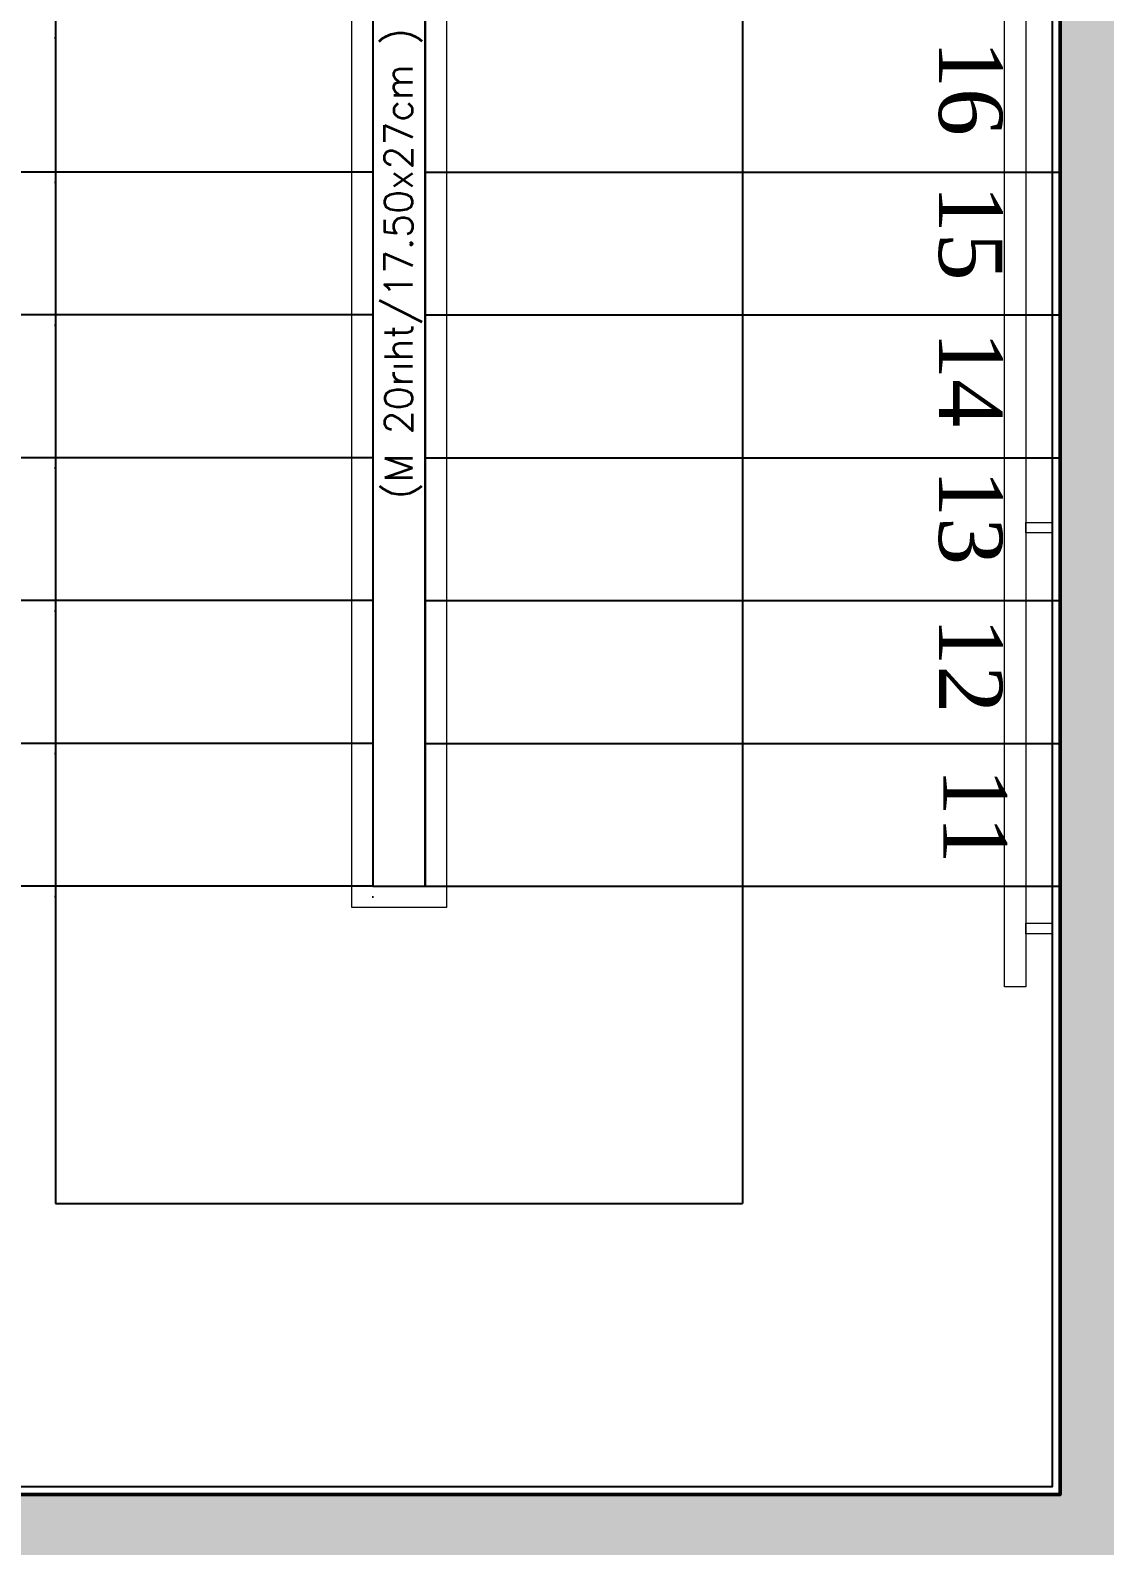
# Model space of a CAD drawing. Extents: x 820 to 5791, y 1495 to 5010.
# Drawn here: x 2809.6 to 3012.8, y 3196.8 to 3483.3 of the extents above; entities that cross this region are included whole.
import ezdxf

# ---------------------------------------------------------------- set-up
doc = ezdxf.new("R2010")
doc.units = 0
doc.header["$LTSCALE"] = 20
doc.linetypes.add('ACAD_ISO07W100', pattern=[3, 0, -3])
doc.layers.get('0').update_dxf_attribs({"linetype": 'CONTINUOUS', "lineweight": 15})
for name, color, linetype in [('2_V_Wall_Decorative Brick', 80, 'CONTINUOUS'), ('MERDİVEN', 146, 'CONTINUOUS'), ('TARAMA', 8, 'CONTINUOUS'), ('YAZI', 150, 'CONTINUOUS')]:
    doc.layers.add(name, color=color, linetype=linetype)
for name, color, linetype, lineweight in [('3_V_Profile_Metal', 141, 'CONTINUOUS', 15), ('_00_TT_PLASTER INTERIOR', 60, 'CONTINUOUS', 0), ('KOLON', 7, 'CONTINUOUS', 50)]:
    doc.layers.add(name, color=color, linetype=linetype, lineweight=lineweight)
doc.layers.add('_00_TT_AREA', color=140, linetype='CONTINUOUS', plot=False)
doc.styles.get("Standard").update_dxf_attribs({"font": 'txttw.shx'})
doc.styles.add('TİMES', font='times.ttf')

# ---------------------------------------------------------------- blocks, each defined once
blk = doc.blocks.new('merdşşnebvv')
at = {"layer": 'MERDİVEN', "color": 31, "linetype": 'ACAD_ISO07W100', "lineweight": 25}
for p, q in [((26523.7, 4794.41), (26523.7, 4914.41)), ((26550.7, 4794.41), (26550.7, 4914.41)), ((26577.7, 4794.41), (26577.7, 4914.41)), ((26604.7, 4794.41), (26604.7, 4914.41)), ((26631.7, 4794.41), (26631.7, 4914.41)), ((26658.7, 4794.41), (26658.7, 4914.41)), ((26685.99, 4794.41), (26685.99, 4914.41)), ((26527.7, 4784.49), (26527.7, 4664.49)), ((26554.7, 4784.49), (26554.7, 4664.49)), ((26581.7, 4784.49), (26581.7, 4664.49)), ((26608.7, 4784.49), (26608.7, 4664.49)), ((26635.7, 4784.49), (26635.7, 4664.49)), ((26662.7, 4784.49), (26662.7, 4664.49))]:
    blk.add_line(p, q, dxfattribs=at)
at = {"layer": 'MERDİVEN', "lineweight": 25}
for p, q in [((26525.7, 4794.41), (26525.7, 4914.41)), ((26552.7, 4794.41), (26552.7, 4914.41)), ((26579.7, 4794.41), (26579.7, 4914.41)), ((26606.7, 4794.41), (26606.7, 4914.41)), ((26633.7, 4794.41), (26633.7, 4914.41)), ((26660.7, 4794.41), (26660.7, 4914.41)), ((26525.7, 4784.49), (26525.7, 4664.49)), ((26552.7, 4784.49), (26552.7, 4664.49)), ((26579.7, 4784.49), (26579.7, 4664.49)), ((26606.7, 4784.49), (26606.7, 4664.49)), ((26633.7, 4784.49), (26633.7, 4664.49)), ((26660.7, 4784.49), (26660.7, 4664.49))]:
    blk.add_line(p, q, dxfattribs=at)
at = {"layer": 'MERDİVEN', "color": 61}
for p, q in [((26768.99, 4854.41), (26465.7, 4854.41)), ((26465.7, 4854.41), (26465.7, 4724.49)), ((26758.11, 4724.49), (26465.7, 4724.49))]:
    blk.add_line(p, q, dxfattribs=at)
at = {"layer": 'MERDİVEN', "lineweight": 25}
blk.add_lwpolyline([(26768.99, 4794.41), (26525.7, 4794.41), (26525.7, 4784.49), (26768.99, 4784.49)], close=True, dxfattribs=at)
at = {"layer": 'MERDİVEN', "color": 13, "linetype": 'ACAD_ISO07W100', "lineweight": 20, "true_color": 0xc24766}
blk.add_text('(M 20rıht/17.50x27cm )', height=5.2846, rotation=0.0176, dxfattribs=at).set_placement((26598.89, 4786.88))
at = {"layer": 'YAZI', "color": 0, "style": 'TİMES'}
for s, p in [('11', (26548.06, 4686.48)), ('12', (26576.52, 4687.31)), ('13', (26604.52, 4687.31)), ('14', (26630.61, 4687.31)), ('15', (26658.29, 4687.31)), ('16', (26685.64, 4687.31))]:
    blk.add_text(s, height=12, rotation=180, dxfattribs=at).set_placement(p)
blk = doc.blocks.new('HGKJHK')
at = {"layer": '3_V_Profile_Metal'}
for points in [[(-16213.13, 2258.9), (-16213.13, 2510.19), (-16195.2, 2510.19), (-16195.2, 2258.9)], [(-16209.13, 2262.9), (-16209.13, 2506.19), (-16199.2, 2506.19), (-16199.2, 2262.9)], [(-16085.63, 2243.9), (-16089.63, 2243.9), (-16089.63, 2506.19), (-16085.63, 2506.19)], [(-16080.63, 2331.69), (-16080.63, 2329.69), (-16085.63, 2329.69), (-16085.63, 2331.69)], [(-16080.63, 2255.9), (-16080.63, 2253.9), (-16085.63, 2253.9), (-16085.63, 2255.9)]]:
    blk.add_lwpolyline(points, close=True, dxfattribs=at)

msp = doc.modelspace()

# ---------------------------------------------------------------- hatches: boundary and pattern name
at = {"layer": 'TARAMA'}
h = msp.add_hatch(dxfattribs=at)
h.set_pattern_fill('ANSI33', color=256)
h.set_pattern_definition([(45, (5164.587, -4629.65), (-4.490128, 4.490128), []), (45, (5169.077, -4629.65), (-4.490128, 4.490128), [3.175, -1.5875])])
h.paths.add_polyline_path([(3254.38, 3493.04), (3254.38, 3468.04), (3029.38, 3468.04), (3029.38, 3206.47), (3229.59, 3206.47), (3254.59, 3206.47), (3254.59, 3181.47), (3254.59, 2931.47), (3254.59, 2906.47), (3229.59, 2906.47), (2869.59, 2906.47), (2869.59, 2931.47), (3229.59, 2931.47), (3229.59, 3181.47), (3029.38, 3181.47), (3004.38, 3181.47), (2754.59, 3181.47), (2729.59, 3181.47), (2729.59, 3206.47), (2729.59, 3561.47), (2754.59, 3561.47), (2754.59, 3206.47), (3004.38, 3206.47), (3004.38, 3468.04), (3004.38, 3493.04), (3004.38, 3682.04), (3004.38, 3707.04), (3029.38, 3707.04), (3254.38, 3707.04), (3254.38, 3682.04), (3029.38, 3682.04), (3029.38, 3493.04)])

# ---------------------------------------------------------------- linework, layer by layer
at = {"layer": '_00_TT_AREA'}
msp.add_lwpolyline([(2730.4, 3667.03), (2751.09, 3667.03), (2751.09, 3675.27), (2811.09, 3675.27), (2811.09, 3685.54), (2871.79, 3685.54), (2871.79, 3687.83), (2966.32, 3687.83), (2966.32, 3685.54), (3002.88, 3685.54), (3002.88, 3207.97), (2756.09, 3207.97), (2756.09, 3562.97), (2751.09, 3562.97), (2751.09, 3572.51), (2730.4, 3572.51)], close=True, dxfattribs=at)
at = {"layer": '_00_TT_PLASTER INTERIOR'}
msp.add_lwpolyline([(2751.09, 3572.51), (2751.09, 3562.97), (2756.09, 3562.97), (2756.09, 3207.97), (3002.88, 3207.97), (3002.88, 3685.54), (2966.32, 3685.53)], dxfattribs=at)
at = {"layer": 'KOLON'}
msp.add_lwpolyline([(2729.59, 3181.47), (2729.59, 3206.47), (2729.59, 3561.47), (2754.59, 3561.47), (2754.59, 3206.47), (3004.38, 3206.47), (3004.38, 3468.04), (3004.38, 3493.04), (3004.38, 3682.04), (3004.38, 3707.04), (3029.38, 3707.04), (3254.38, 3707.04), (3254.38, 3682.04), (3029.38, 3682.04), (3029.38, 3493.04), (3254.38, 3493.04), (3254.38, 3468.04), (3029.38, 3468.04), (3029.38, 3206.47), (3229.59, 3206.47), (3254.59, 3206.47), (3254.59, 3181.47)], dxfattribs=at)

# ---------------------------------------------------------------- block references
at = {"rotation": 90}
msp.add_blockref('merdşşnebvv', (7668.8, -23204.22), dxfattribs=at)
at = {"layer": '2_V_Wall_Decorative Brick'}
msp.add_blockref('HGKJHK', (19083.52, 1058.57), dxfattribs=at)

doc.saveas('drawing.dxf')
